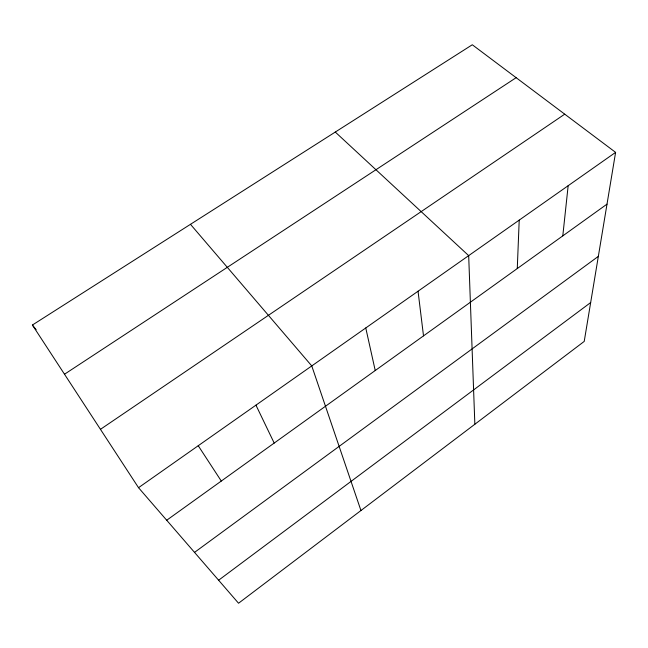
<?xml version="1.0" encoding="UTF-8"?>
<svg xmlns="http://www.w3.org/2000/svg" width="648" height="648" viewBox="0 0 648 648"><rect width="100%" height="100%" fill="white"/><g stroke="black" fill="none" stroke-linecap="round" stroke-linejoin="round"><path stroke-width="0.97" d="M517.274 268.556L519.21 220.118M562.796 235.88L568.158 185.709M615.6 152.369L584.221 341.407L238.545 603.239L138.526 487.685L32.4 325.029L472.295 44.761L615.6 152.369L138.526 487.685M218.619 580.219L590.676 302.543M194.53 552.388L598.339 256.373M166.706 520.239L607.006 204.136M100.456 429.332L564.732 114.169M64.5 374.228L516.14 77.679M335.275 132.054L468.682 255.636L474.854 424.246M190.472 224.321L311.761 365.918L360.944 510.527M32.4 325.029L36.158 329.702M198.239 445.711L221.292 481.051M255.952 405.146L274.193 443.07M365.764 327.969L375.233 370.535M418.041 291.219L423.509 335.875"/></g></svg>
